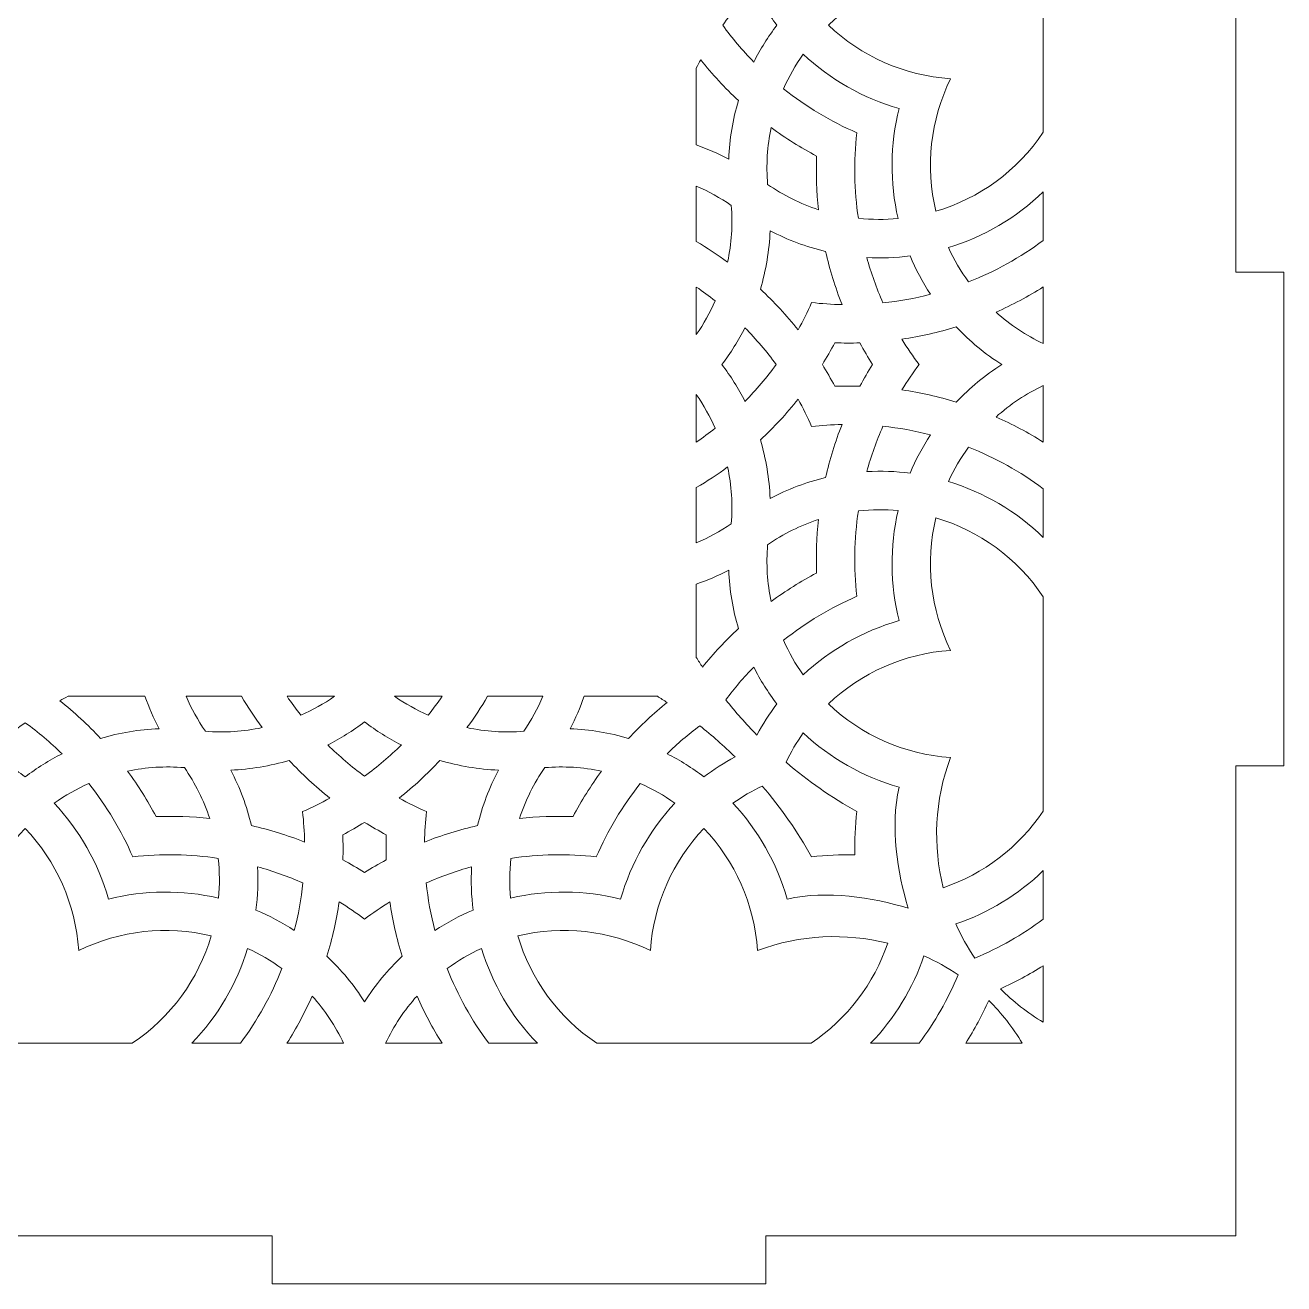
# Model space of a CAD drawing. Header units: millimetres. Extents: x -472 to -162, y -165 to 165.
# Drawn here: x -393.4 to -314.9, y -165 to -86.5 of the extents above; entities that cross this region are included whole.
import ezdxf

# ---------------------------------------------------------------- set-up
doc = ezdxf.new("R2010")
doc.units = ezdxf.units.MM
doc.header["$MEASUREMENT"] = 0
doc.layers.add('Camada 1', color=7, linetype='Continuous')

msp = doc.modelspace()

# ---------------------------------------------------------------- linework, layer by layer
at = {"layer": 'Camada 1', "color": 250, "lineweight": 9}
for points, knots in [([(-468.8542, -11), (-468.8542, -11), (-439.5542, -11), (-439.5542, -11), (-439.5542, -11), (-439.5542, -11), (-439.5542, -8), (-439.5542, -8), (-439.5542, -8), (-439.5542, -8), (-408.7542, -8), (-408.7542, -8), (-408.7542, -8), (-408.7542, -8), (-408.7542, -11), (-408.7542, -11), (-408.7542, -11), (-408.7542, -11), (-377.9542, -11), (-377.9542, -11), (-377.9542, -11), (-377.9542, -11), (-377.9542, -8), (-377.9542, -8), (-377.9542, -8), (-377.9542, -8), (-347.1542, -8), (-347.1542, -8), (-347.1542, -8), (-347.1542, -8), (-347.1542, -11), (-347.1542, -11), (-347.1542, -11), (-347.1542, -11), (-317.8542, -11), (-317.8542, -11), (-317.8542, -11), (-317.8542, -11), (-317.8542, -40.3), (-317.8542, -40.3), (-317.8542, -40.3), (-317.8542, -40.3), (-314.8542, -40.3), (-314.8542, -40.3), (-314.8542, -40.3), (-314.8542, -40.3), (-314.8542, -71.1), (-314.8542, -71.1), (-314.8542, -71.1), (-314.8542, -71.1), (-317.8542, -71.1), (-317.8542, -71.1), (-317.8542, -71.1), (-317.8542, -71.1), (-317.8542, -101.9), (-317.8542, -101.9), (-317.8542, -101.9), (-317.8542, -101.9), (-314.8542, -101.9), (-314.8542, -101.9), (-314.8542, -101.9), (-314.8542, -101.9), (-314.8542, -132.7), (-314.8542, -132.7), (-314.8542, -132.7), (-314.8542, -132.7), (-317.8542, -132.7), (-317.8542, -132.7), (-317.8542, -132.7), (-317.8542, -132.7), (-317.8542, -162), (-317.8542, -162), (-317.8542, -162), (-317.8542, -162), (-347.1542, -162), (-347.1542, -162), (-347.1542, -162), (-347.1542, -162), (-347.1542, -165), (-347.1542, -165), (-347.1542, -165), (-347.1542, -165), (-377.9542, -165), (-377.9542, -165), (-377.9542, -165), (-377.9542, -165), (-377.9542, -162), (-377.9542, -162), (-377.9542, -162), (-377.9542, -162), (-408.7542, -162), (-408.7542, -162), (-408.7542, -162), (-408.7542, -162), (-408.7542, -165), (-408.7542, -165), (-408.7542, -165), (-408.7542, -165), (-439.5542, -165), (-439.5542, -165), (-439.5542, -165), (-439.5542, -165), (-439.5542, -162), (-439.5542, -162), (-439.5542, -162), (-439.5542, -162), (-468.8542, -162), (-468.8542, -162), (-468.8542, -162), (-468.8542, -162), (-468.8542, -132.7), (-468.8542, -132.7), (-468.8542, -132.7), (-468.8542, -132.7), (-471.8542, -132.7), (-471.8542, -132.7), (-471.8542, -132.7), (-471.8542, -132.7), (-471.8542, -101.9), (-471.8542, -101.9), (-471.8542, -101.9), (-471.8542, -101.9), (-468.8542, -101.9), (-468.8542, -101.9), (-468.8542, -101.9), (-468.8542, -101.9), (-468.8542, -71.1), (-468.8542, -71.1), (-468.8542, -71.1), (-468.8542, -71.1), (-471.8542, -71.1), (-471.8542, -71.1), (-471.8542, -71.1), (-471.8542, -71.1), (-471.8542, -40.3), (-471.8542, -40.3), (-471.8542, -40.3), (-471.8542, -40.3), (-468.8542, -40.3), (-468.8542, -40.3), (-468.8542, -40.3), (-468.8542, -40.3), (-468.8542, -11), (-468.8542, -11)], [0, 0, 0, 0, 0.027027, 0.027027, 0.027027, 0.027027, 0.0540541, 0.0540541, 0.0540541, 0.0540541, 0.0810811, 0.0810811, 0.0810811, 0.0810811, 0.1081081, 0.1081081, 0.1081081, 0.1081081, 0.1351351, 0.1351351, 0.1351351, 0.1351351, 0.1621622, 0.1621622, 0.1621622, 0.1621622, 0.1891892, 0.1891892, 0.1891892, 0.1891892, 0.2162162, 0.2162162, 0.2162162, 0.2162162, 0.2432432, 0.2432432, 0.2432432, 0.2432432, 0.2702703, 0.2702703, 0.2702703, 0.2702703, 0.2972973, 0.2972973, 0.2972973, 0.2972973, 0.3243243, 0.3243243, 0.3243243, 0.3243243, 0.3513514, 0.3513514, 0.3513514, 0.3513514, 0.3783784, 0.3783784, 0.3783784, 0.3783784, 0.4054054, 0.4054054, 0.4054054, 0.4054054, 0.4324324, 0.4324324, 0.4324324, 0.4324324, 0.4594595, 0.4594595, 0.4594595, 0.4594595, 0.4864865, 0.4864865, 0.4864865, 0.4864865, 0.5135135, 0.5135135, 0.5135135, 0.5135135, 0.5405405, 0.5405405, 0.5405405, 0.5405405, 0.5675676, 0.5675676, 0.5675676, 0.5675676, 0.5945946, 0.5945946, 0.5945946, 0.5945946, 0.6216216, 0.6216216, 0.6216216, 0.6216216, 0.6486486, 0.6486486, 0.6486486, 0.6486486, 0.6756757, 0.6756757, 0.6756757, 0.6756757, 0.7027027, 0.7027027, 0.7027027, 0.7027027, 0.7297297, 0.7297297, 0.7297297, 0.7297297, 0.7567568, 0.7567568, 0.7567568, 0.7567568, 0.7837838, 0.7837838, 0.7837838, 0.7837838, 0.8108108, 0.8108108, 0.8108108, 0.8108108, 0.8378378, 0.8378378, 0.8378378, 0.8378378, 0.8648649, 0.8648649, 0.8648649, 0.8648649, 0.8918919, 0.8918919, 0.8918919, 0.8918919, 0.9189189, 0.9189189, 0.9189189, 0.9189189, 0.9459459, 0.9459459, 0.9459459, 0.9459459, 1, 1, 1, 1]), ([(-329.8542, -93.182), (-331.4762, -95.5952), (-333.864, -97.31), (-336.5559, -98.1069), (-336.5559, -98.1069), (-337.2204, -95.3276), (-336.8967, -92.4077), (-335.6407, -89.8424), (-335.6407, -89.8424), (-338.5411, -89.6453), (-341.2191, -88.4344), (-343.2577, -86.5), (-343.2577, -86.5), (-341.2191, -84.5656), (-338.5411, -83.3547), (-335.6407, -83.1576), (-335.6407, -83.1576), (-336.8967, -80.5924), (-337.2204, -77.6724), (-336.5559, -74.8931), (-336.5559, -74.8931), (-333.864, -75.69), (-331.4762, -77.4048), (-329.8542, -79.818), (-329.8542, -79.818), (-329.8542, -79.818), (-329.8542, -93.182), (-329.8542, -93.182)], [0, 0, 0, 0, 0.125, 0.125, 0.125, 0.125, 0.25, 0.25, 0.25, 0.25, 0.375, 0.375, 0.375, 0.375, 0.5, 0.5, 0.5, 0.5, 0.625, 0.625, 0.625, 0.625, 0.75, 0.75, 0.75, 0.75, 1, 1, 1, 1]), ([(-349.8523, -86.5), (-349.2667, -85.689), (-348.6162, -84.9204), (-347.9094, -84.2022), (-347.9094, -84.2022), (-347.5038, -85.0075), (-347.0225, -85.7764), (-346.4676, -86.5), (-346.4676, -86.5), (-347.0225, -87.2236), (-347.5038, -87.9925), (-347.9094, -88.7978), (-347.9094, -88.7978), (-348.6162, -88.0796), (-349.2667, -87.311), (-349.8523, -86.5)], [0, 0, 0, 0, 0.2, 0.2, 0.2, 0.2, 0.4, 0.4, 0.4, 0.4, 0.6, 0.6, 0.6, 0.6, 1, 1, 1, 1]), ([(-351.4956, -89.173), (-351.4956, -89.173), (-351.4956, -93.9721), (-351.4956, -93.9721), (-351.4956, -93.9721), (-350.8008, -94.2135), (-350.1259, -94.5067), (-349.475, -94.8489), (-349.475, -94.8489), (-349.4299, -93.6073), (-349.2216, -92.3851), (-348.8697, -91.2052), (-348.8697, -91.2052), (-349.7172, -90.414), (-350.5056, -89.5636), (-351.2209, -88.657), (-351.2209, -88.657), (-351.3149, -88.8277), (-351.4065, -88.9997), (-351.4956, -89.173)], [0, 0, 0, 0, 0.1666667, 0.1666667, 0.1666667, 0.1666667, 0.3333333, 0.3333333, 0.3333333, 0.3333333, 0.5, 0.5, 0.5, 0.5, 0.6666667, 0.6666667, 0.6666667, 0.6666667, 1, 1, 1, 1]), ([(-341.3879, -98.5433), (-341.6526, -96.7863), (-341.6864, -94.9954), (-341.4808, -93.2129), (-341.4808, -93.2129), (-343.1168, -92.5034), (-344.6543, -91.5826), (-346.051, -90.4703), (-346.051, -90.4703), (-345.7215, -89.7157), (-345.3132, -88.992), (-344.8288, -88.3106), (-344.8288, -88.3106), (-343.1507, -89.879), (-341.1092, -91.0476), (-338.8509, -91.6952), (-338.8509, -91.6952), (-339.4139, -93.9478), (-339.4337, -96.3019), (-338.91, -98.5631), (-338.91, -98.5631), (-339.7266, -98.6391), (-340.5544, -98.6335), (-341.3879, -98.5433)], [0, 0, 0, 0, 0.1428571, 0.1428571, 0.1428571, 0.1428571, 0.2857143, 0.2857143, 0.2857143, 0.2857143, 0.4285714, 0.4285714, 0.4285714, 0.4285714, 0.5714286, 0.5714286, 0.5714286, 0.5714286, 0.7142857, 0.7142857, 0.7142857, 0.7142857, 1, 1, 1, 1]), ([(-347.0505, -96.4287), (-347.149, -95.2347), (-347.0704, -94.0436), (-346.8281, -92.8891), (-346.8281, -92.8891), (-345.9271, -93.5509), (-344.9808, -94.1422), (-343.9927, -94.6631), (-343.9927, -94.6631), (-344.0349, -95.781), (-343.9953, -96.9017), (-343.8743, -98.0084), (-343.8743, -98.0084), (-345.0062, -97.6367), (-346.0734, -97.1044), (-347.0505, -96.4287)], [0, 0, 0, 0, 0.2, 0.2, 0.2, 0.2, 0.4, 0.4, 0.4, 0.4, 0.6, 0.6, 0.6, 0.6, 1, 1, 1, 1]), ([(-351.4956, -96.5392), (-351.4956, -96.5392), (-351.4956, -99.9964), (-351.4956, -99.9964), (-351.4956, -99.9964), (-350.8224, -100.3898), (-350.1701, -100.8172), (-349.5426, -101.2776), (-349.5426, -101.2776), (-349.2975, -100.1259), (-349.2216, -98.9347), (-349.3202, -97.7408), (-349.3202, -97.7408), (-350.0037, -97.268), (-350.7327, -96.8656), (-351.4956, -96.5392)], [0, 0, 0, 0, 0.2, 0.2, 0.2, 0.2, 0.4, 0.4, 0.4, 0.4, 0.6, 0.6, 0.6, 0.6, 1, 1, 1, 1]), ([(-329.8542, -99.9259), (-331.2874, -100.9903), (-332.853, -101.8603), (-334.5117, -102.5109), (-334.5117, -102.5109), (-335.0045, -101.8463), (-335.4268, -101.1311), (-335.7731, -100.3736), (-335.7731, -100.3736), (-333.5768, -99.7035), (-331.5408, -98.518), (-329.8542, -96.8904), (-329.8542, -96.8904), (-329.8542, -96.8904), (-329.8542, -99.9259), (-329.8542, -99.9259)], [0, 0, 0, 0, 0.2, 0.2, 0.2, 0.2, 0.4, 0.4, 0.4, 0.4, 0.6, 0.6, 0.6, 0.6, 1, 1, 1, 1]), ([(-347.5025, -102.9642), (-347.149, -101.7872), (-346.9407, -100.5595), (-346.8957, -99.3177), (-346.8957, -99.3177), (-345.8031, -99.8922), (-344.6402, -100.3286), (-343.435, -100.6157), (-343.435, -100.6157), (-343.1789, -101.742), (-342.8353, -102.8488), (-342.4073, -103.9273), (-342.4073, -103.9273), (-343.0408, -103.9159), (-343.6745, -103.871), (-344.3079, -103.8006), (-344.3079, -103.8006), (-344.5613, -104.3833), (-344.8401, -104.955), (-345.1485, -105.5112), (-345.1485, -105.5112), (-345.8651, -104.6059), (-346.6535, -103.7526), (-347.5025, -102.9642)], [0, 0, 0, 0, 0.1428571, 0.1428571, 0.1428571, 0.1428571, 0.2857143, 0.2857143, 0.2857143, 0.2857143, 0.4285714, 0.4285714, 0.4285714, 0.4285714, 0.5714286, 0.5714286, 0.5714286, 0.5714286, 0.7142857, 0.7142857, 0.7142857, 0.7142857, 1, 1, 1, 1]), ([(-339.8532, -103.8202), (-340.2615, -102.8994), (-340.6023, -101.9562), (-340.8669, -100.9903), (-340.8669, -100.9903), (-339.9574, -101.0411), (-339.0507, -101.0072), (-338.1609, -100.889), (-338.1609, -100.889), (-337.8119, -101.7309), (-337.3865, -102.5306), (-336.891, -103.2852), (-336.891, -103.2852), (-337.8653, -103.5358), (-338.8565, -103.7159), (-339.8532, -103.8202)], [0, 0, 0, 0, 0.2, 0.2, 0.2, 0.2, 0.4, 0.4, 0.4, 0.4, 0.6, 0.6, 0.6, 0.6, 1, 1, 1, 1]), ([(-351.4956, -102.83), (-351.4956, -102.83), (-351.4956, -105.7898), (-351.4956, -105.7898), (-351.4956, -105.7898), (-351.0333, -105.1268), (-350.6384, -104.426), (-350.3197, -103.6963), (-350.3197, -103.6963), (-350.7019, -103.3933), (-351.0942, -103.1044), (-351.4956, -102.83)], [0, 0, 0, 0, 0.25, 0.25, 0.25, 0.25, 0.5, 0.5, 0.5, 0.5, 1, 1, 1, 1]), ([(-329.8542, -106.3574), (-330.9354, -105.8476), (-331.9295, -105.1859), (-332.8052, -104.3947), (-332.8052, -104.3947), (-331.7832, -103.9469), (-330.8004, -103.4204), (-329.8542, -102.8263), (-329.8542, -102.8263), (-329.8542, -102.8263), (-329.8542, -106.3574), (-329.8542, -106.3574)], [0, 0, 0, 0, 0.25, 0.25, 0.25, 0.25, 0.5, 0.5, 0.5, 0.5, 1, 1, 1, 1]), ([(-349.903, -107.6667), (-349.3483, -106.9431), (-348.8668, -106.1743), (-348.4612, -105.3689), (-348.4612, -105.3689), (-347.7574, -106.0871), (-347.1068, -106.8556), (-346.5156, -107.6667), (-346.5156, -107.6667), (-347.1068, -108.4776), (-347.7574, -109.2463), (-348.4612, -109.9643), (-348.4612, -109.9643), (-348.8668, -109.1591), (-349.3483, -108.3903), (-349.903, -107.6667)], [0, 0, 0, 0, 0.2, 0.2, 0.2, 0.2, 0.4, 0.4, 0.4, 0.4, 0.6, 0.6, 0.6, 0.6, 1, 1, 1, 1]), ([(-338.6706, -109.2492), (-338.3412, -108.7057), (-337.9864, -108.1763), (-337.6062, -107.6667), (-337.6062, -107.6667), (-337.9864, -107.1571), (-338.3412, -106.6277), (-338.6706, -106.0842), (-338.6706, -106.0842), (-337.5275, -105.9181), (-336.3954, -105.6617), (-335.2831, -105.3183), (-335.2831, -105.3183), (-334.444, -106.2138), (-333.4867, -107.005), (-332.4335, -107.6667), (-332.4335, -107.6667), (-333.4867, -108.3283), (-334.444, -109.1196), (-335.2859, -110.0137), (-335.2859, -110.0137), (-336.3954, -109.6715), (-337.5275, -109.4153), (-338.6706, -109.2492)], [0, 0, 0, 0, 0.1428571, 0.1428571, 0.1428571, 0.1428571, 0.2857143, 0.2857143, 0.2857143, 0.2857143, 0.4285714, 0.4285714, 0.4285714, 0.4285714, 0.5714286, 0.5714286, 0.5714286, 0.5714286, 0.7142857, 0.7142857, 0.7142857, 0.7142857, 1, 1, 1, 1]), ([(-343.6349, -107.6667), (-343.3618, -107.2247), (-343.1029, -106.7714), (-342.8578, -106.3094), (-342.8578, -106.3094), (-342.3369, -106.3291), (-341.8159, -106.3319), (-341.295, -106.3164), (-341.295, -106.3164), (-341.0471, -106.7769), (-340.7853, -107.2274), (-340.5066, -107.6667), (-340.5066, -107.6667), (-340.7853, -108.1059), (-341.0471, -108.5565), (-341.295, -109.0169), (-341.295, -109.0169), (-341.8159, -109.0013), (-342.3369, -109.0042), (-342.8578, -109.0239), (-342.8578, -109.0239), (-343.1029, -108.5622), (-343.3618, -108.1087), (-343.6349, -107.6667)], [0, 0, 0, 0, 0.1428571, 0.1428571, 0.1428571, 0.1428571, 0.2857143, 0.2857143, 0.2857143, 0.2857143, 0.4285714, 0.4285714, 0.4285714, 0.4285714, 0.5714286, 0.5714286, 0.5714286, 0.5714286, 0.7142857, 0.7142857, 0.7142857, 0.7142857, 1, 1, 1, 1]), ([(-329.8542, -112.507), (-330.8004, -111.9129), (-331.7832, -111.3864), (-332.8052, -110.9386), (-332.8052, -110.9386), (-331.9295, -110.1474), (-330.9354, -109.4857), (-329.8542, -108.976), (-329.8542, -108.976), (-329.8542, -108.976), (-329.8542, -112.507), (-329.8542, -112.507)], [0, 0, 0, 0, 0.25, 0.25, 0.25, 0.25, 0.5, 0.5, 0.5, 0.5, 1, 1, 1, 1]), ([(-351.4956, -109.5435), (-351.4956, -109.5435), (-351.4956, -112.5033), (-351.4956, -112.5033), (-351.4956, -112.5033), (-351.0942, -112.2289), (-350.7019, -111.94), (-350.3197, -111.637), (-350.3197, -111.637), (-350.6384, -110.9072), (-351.0333, -110.2064), (-351.4956, -109.5435)], [0, 0, 0, 0, 0.25, 0.25, 0.25, 0.25, 0.5, 0.5, 0.5, 0.5, 1, 1, 1, 1]), ([(-344.3079, -111.5329), (-343.6745, -111.4625), (-343.0408, -111.4173), (-342.4073, -111.4061), (-342.4073, -111.4061), (-342.8353, -112.4846), (-343.1789, -113.5911), (-343.435, -114.7176), (-343.435, -114.7176), (-344.6402, -115.0046), (-345.8031, -115.4413), (-346.8957, -116.0155), (-346.8957, -116.0155), (-346.9407, -114.7739), (-347.149, -113.5462), (-347.5025, -112.3692), (-347.5025, -112.3692), (-346.6535, -111.5808), (-345.8651, -110.7275), (-345.1485, -109.8222), (-345.1485, -109.8222), (-344.8401, -110.3783), (-344.5613, -110.95), (-344.3079, -111.5329)], [0, 0, 0, 0, 0.1428571, 0.1428571, 0.1428571, 0.1428571, 0.2857143, 0.2857143, 0.2857143, 0.2857143, 0.4285714, 0.4285714, 0.4285714, 0.4285714, 0.5714286, 0.5714286, 0.5714286, 0.5714286, 0.7142857, 0.7142857, 0.7142857, 0.7142857, 1, 1, 1, 1]), ([(-339.8532, -111.5132), (-338.8565, -111.6172), (-337.8653, -111.7975), (-336.891, -112.048), (-336.891, -112.048), (-337.3865, -112.8027), (-337.8119, -113.6024), (-338.1609, -114.4444), (-338.1609, -114.4444), (-339.0507, -114.3261), (-339.9574, -114.2923), (-340.8669, -114.343), (-340.8669, -114.343), (-340.6023, -113.3772), (-340.2615, -112.4338), (-339.8532, -111.5132)], [0, 0, 0, 0, 0.2, 0.2, 0.2, 0.2, 0.4, 0.4, 0.4, 0.4, 0.6, 0.6, 0.6, 0.6, 1, 1, 1, 1]), ([(-329.8542, -118.4429), (-331.5408, -116.8153), (-333.5768, -115.6299), (-335.7731, -114.9598), (-335.7731, -114.9598), (-335.4268, -114.2023), (-335.0045, -113.487), (-334.5117, -112.8225), (-334.5117, -112.8225), (-332.853, -113.473), (-331.2874, -114.343), (-329.8542, -115.4074), (-329.8542, -115.4074), (-329.8542, -115.4074), (-329.8542, -118.4429), (-329.8542, -118.4429)], [0, 0, 0, 0, 0.2, 0.2, 0.2, 0.2, 0.4, 0.4, 0.4, 0.4, 0.6, 0.6, 0.6, 0.6, 1, 1, 1, 1]), ([(-351.4956, -115.3369), (-351.4956, -115.3369), (-351.4956, -118.7941), (-351.4956, -118.7941), (-351.4956, -118.7941), (-350.7327, -118.4677), (-350.0037, -118.0653), (-349.3202, -117.5925), (-349.3202, -117.5925), (-349.2216, -116.3986), (-349.2975, -115.2074), (-349.5426, -114.0558), (-349.5426, -114.0558), (-350.1701, -114.5161), (-350.8224, -114.9435), (-351.4956, -115.3369)], [0, 0, 0, 0, 0.2, 0.2, 0.2, 0.2, 0.4, 0.4, 0.4, 0.4, 0.6, 0.6, 0.6, 0.6, 1, 1, 1, 1]), ([(-341.3879, -116.7901), (-340.5544, -116.6999), (-339.7266, -116.6943), (-338.91, -116.7702), (-338.91, -116.7702), (-339.4337, -119.0315), (-339.4139, -121.3854), (-338.8509, -123.6382), (-338.8509, -123.6382), (-341.1092, -124.2858), (-343.1507, -125.4543), (-344.8288, -127.0228), (-344.8288, -127.0228), (-345.3132, -126.3413), (-345.7215, -125.6177), (-346.051, -124.863), (-346.051, -124.863), (-344.6543, -123.7508), (-343.1168, -122.83), (-341.4808, -122.1204), (-341.4808, -122.1204), (-341.6864, -120.3379), (-341.6526, -118.5471), (-341.3879, -116.7901)], [0, 0, 0, 0, 0.1428571, 0.1428571, 0.1428571, 0.1428571, 0.2857143, 0.2857143, 0.2857143, 0.2857143, 0.4285714, 0.4285714, 0.4285714, 0.4285714, 0.5714286, 0.5714286, 0.5714286, 0.5714286, 0.7142857, 0.7142857, 0.7142857, 0.7142857, 1, 1, 1, 1]), ([(-347.0505, -118.9048), (-346.0734, -118.2288), (-345.0062, -117.6967), (-343.8743, -117.3249), (-343.8743, -117.3249), (-343.9953, -118.4317), (-344.0349, -119.5523), (-343.9927, -120.6703), (-343.9927, -120.6703), (-344.9808, -121.1912), (-345.9271, -121.7824), (-346.8281, -122.4442), (-346.8281, -122.4442), (-347.0704, -121.2897), (-347.149, -120.0987), (-347.0505, -118.9048)], [0, 0, 0, 0, 0.2, 0.2, 0.2, 0.2, 0.4, 0.4, 0.4, 0.4, 0.6, 0.6, 0.6, 0.6, 1, 1, 1, 1]), ([(-329.8542, -135.5153), (-331.3832, -137.7902), (-333.5927, -139.4446), (-336.096, -140.2942), (-336.096, -140.2942), (-336.7542, -137.6787), (-336.6438, -134.8548), (-335.6407, -132.1757), (-335.6407, -132.1757), (-338.5411, -131.9787), (-341.2191, -130.7677), (-343.2577, -128.8333), (-343.2577, -128.8333), (-341.2191, -126.8988), (-338.5411, -125.688), (-335.6407, -125.4909), (-335.6407, -125.4909), (-336.8967, -122.9258), (-337.2204, -120.0057), (-336.5559, -117.2264), (-336.5559, -117.2264), (-333.864, -118.0233), (-331.4762, -119.7382), (-329.8542, -122.1515), (-329.8542, -122.1515), (-329.8542, -122.1515), (-329.8542, -135.5153), (-329.8542, -135.5153)], [0, 0, 0, 0, 0.125, 0.125, 0.125, 0.125, 0.25, 0.25, 0.25, 0.25, 0.375, 0.375, 0.375, 0.375, 0.5, 0.5, 0.5, 0.5, 0.625, 0.625, 0.625, 0.625, 0.75, 0.75, 0.75, 0.75, 1, 1, 1, 1]), ([(-351.4956, -121.3613), (-351.4956, -121.3613), (-351.4956, -125.9333), (-351.4956, -125.9333), (-351.4956, -125.9333), (-351.3707, -126.1371), (-351.2432, -126.3391), (-351.1131, -126.5392), (-351.1131, -126.5392), (-350.4257, -125.6838), (-349.6744, -124.8793), (-348.8697, -124.1281), (-348.8697, -124.1281), (-349.2216, -122.9482), (-349.4299, -121.7261), (-349.475, -120.4845), (-349.475, -120.4845), (-350.1259, -120.8266), (-350.8008, -121.12), (-351.4956, -121.3613)], [0, 0, 0, 0, 0.1666667, 0.1666667, 0.1666667, 0.1666667, 0.3333333, 0.3333333, 0.3333333, 0.3333333, 0.5, 0.5, 0.5, 0.5, 0.6666667, 0.6666667, 0.6666667, 0.6666667, 1, 1, 1, 1]), ([(-349.6583, -128.5694), (-349.124, -127.8554), (-348.5391, -127.1752), (-347.9094, -126.5356), (-347.9094, -126.5356), (-347.5038, -127.3409), (-347.0225, -128.1096), (-346.4676, -128.8333), (-346.4676, -128.8333), (-346.9396, -129.4489), (-347.3585, -130.0973), (-347.7227, -130.7728), (-347.7227, -130.7728), (-348.4061, -130.074), (-349.0524, -129.3384), (-349.6583, -128.5694)], [0, 0, 0, 0, 0.2, 0.2, 0.2, 0.2, 0.4, 0.4, 0.4, 0.4, 0.6, 0.6, 0.6, 0.6, 1, 1, 1, 1]), ([(-385.8821, -128.3586), (-385.8821, -128.3586), (-390.6812, -128.3586), (-390.6812, -128.3586), (-390.6812, -128.3586), (-390.8545, -128.4477), (-391.0265, -128.5393), (-391.1972, -128.6333), (-391.1972, -128.6333), (-390.2906, -129.3486), (-389.4402, -130.137), (-388.649, -130.9845), (-388.649, -130.9845), (-387.4691, -130.6326), (-386.2469, -130.4243), (-385.0053, -130.3792), (-385.0053, -130.3792), (-385.3475, -129.7283), (-385.6408, -129.0534), (-385.8821, -128.3586)], [0, 0, 0, 0, 0.1666667, 0.1666667, 0.1666667, 0.1666667, 0.3333333, 0.3333333, 0.3333333, 0.3333333, 0.5, 0.5, 0.5, 0.5, 0.6666667, 0.6666667, 0.6666667, 0.6666667, 1, 1, 1, 1]), ([(-379.8578, -128.3586), (-379.8578, -128.3586), (-383.315, -128.3586), (-383.315, -128.3586), (-383.315, -128.3586), (-382.9886, -129.1215), (-382.5862, -129.8505), (-382.1134, -130.534), (-382.1134, -130.534), (-380.9195, -130.6326), (-379.7283, -130.5567), (-378.5766, -130.3116), (-378.5766, -130.3116), (-379.037, -129.6841), (-379.4644, -129.0318), (-379.8578, -128.3586)], [0, 0, 0, 0, 0.2, 0.2, 0.2, 0.2, 0.4, 0.4, 0.4, 0.4, 0.6, 0.6, 0.6, 0.6, 1, 1, 1, 1]), ([(-374.0644, -128.3586), (-374.0644, -128.3586), (-377.0242, -128.3586), (-377.0242, -128.3586), (-377.0242, -128.3586), (-376.7498, -128.76), (-376.4609, -129.1523), (-376.1579, -129.5345), (-376.1579, -129.5345), (-375.4282, -129.2158), (-374.7274, -128.8209), (-374.0644, -128.3586)], [0, 0, 0, 0, 0.25, 0.25, 0.25, 0.25, 0.5, 0.5, 0.5, 0.5, 1, 1, 1, 1]), ([(-367.3509, -128.3586), (-367.3509, -128.3586), (-370.3107, -128.3586), (-370.3107, -128.3586), (-370.3107, -128.3586), (-369.6478, -128.8209), (-368.947, -129.2158), (-368.2172, -129.5345), (-368.2172, -129.5345), (-367.9142, -129.1523), (-367.6253, -128.76), (-367.3509, -128.3586)], [0, 0, 0, 0, 0.25, 0.25, 0.25, 0.25, 0.5, 0.5, 0.5, 0.5, 1, 1, 1, 1]), ([(-361.0601, -128.3586), (-361.0601, -128.3586), (-364.5173, -128.3586), (-364.5173, -128.3586), (-364.5173, -128.3586), (-364.9107, -129.0318), (-365.3381, -129.6841), (-365.7984, -130.3116), (-365.7984, -130.3116), (-364.6468, -130.5567), (-363.4556, -130.6326), (-362.2617, -130.534), (-362.2617, -130.534), (-361.7889, -129.8505), (-361.3865, -129.1215), (-361.0601, -128.3586)], [0, 0, 0, 0, 0.2, 0.2, 0.2, 0.2, 0.4, 0.4, 0.4, 0.4, 0.6, 0.6, 0.6, 0.6, 1, 1, 1, 1]), ([(-353.9209, -128.3586), (-353.9209, -128.3586), (-358.4929, -128.3586), (-358.4929, -128.3586), (-358.4929, -128.3586), (-358.7342, -129.0534), (-359.0276, -129.7283), (-359.3697, -130.3792), (-359.3697, -130.3792), (-358.1281, -130.4243), (-356.906, -130.6326), (-355.7262, -130.9845), (-355.7262, -130.9845), (-354.9749, -130.1798), (-354.1704, -129.4285), (-353.315, -128.7411), (-353.315, -128.7411), (-353.5151, -128.611), (-353.7171, -128.4835), (-353.9209, -128.3586)], [0, 0, 0, 0, 0.1666667, 0.1666667, 0.1666667, 0.1666667, 0.3333333, 0.3333333, 0.3333333, 0.3333333, 0.5, 0.5, 0.5, 0.5, 0.6666667, 0.6666667, 0.6666667, 0.6666667, 1, 1, 1, 1]), ([(-393.3542, -130.0019), (-392.5432, -130.5875), (-391.7746, -131.238), (-391.0564, -131.9448), (-391.0564, -131.9448), (-391.8617, -132.3504), (-392.6306, -132.8318), (-393.3542, -133.3866), (-393.3542, -133.3866), (-394.0778, -132.8318), (-394.8467, -132.3504), (-395.652, -131.9448), (-395.652, -131.9448), (-394.9338, -131.238), (-394.1652, -130.5875), (-393.3542, -130.0019)], [0, 0, 0, 0, 0.2, 0.2, 0.2, 0.2, 0.4, 0.4, 0.4, 0.4, 0.6, 0.6, 0.6, 0.6, 1, 1, 1, 1]), ([(-374.4853, -131.393), (-373.6799, -130.9874), (-372.9111, -130.5059), (-372.1875, -129.9512), (-372.1875, -129.9512), (-371.4639, -130.5059), (-370.6951, -130.9874), (-369.8899, -131.393), (-369.8899, -131.393), (-370.6079, -132.0968), (-371.3766, -132.7474), (-372.1875, -133.3386), (-372.1875, -133.3386), (-372.9986, -132.7474), (-373.7671, -132.0968), (-374.4853, -131.393)], [0, 0, 0, 0, 0.2, 0.2, 0.2, 0.2, 0.4, 0.4, 0.4, 0.4, 0.6, 0.6, 0.6, 0.6, 1, 1, 1, 1]), ([(-351.2848, -130.1959), (-350.5158, -130.8018), (-349.7802, -131.4481), (-349.0814, -132.1315), (-349.0814, -132.1315), (-349.7569, -132.4957), (-350.4053, -132.9146), (-351.0209, -133.3866), (-351.0209, -133.3866), (-351.7446, -132.8318), (-352.5133, -132.3504), (-353.3186, -131.9448), (-353.3186, -131.9448), (-352.679, -131.3151), (-351.9988, -130.7302), (-351.2848, -130.1959)], [0, 0, 0, 0, 0.2, 0.2, 0.2, 0.2, 0.4, 0.4, 0.4, 0.4, 0.6, 0.6, 0.6, 0.6, 1, 1, 1, 1]), ([(-344.3079, -138.3734), (-343.409, -138.2696), (-342.5081, -138.2269), (-341.6103, -138.2439), (-341.6103, -138.2439), (-341.6273, -137.3461), (-341.5846, -136.4452), (-341.4808, -135.5463), (-341.4808, -135.5463), (-343.0583, -134.6657), (-344.5379, -133.6352), (-345.901, -132.4739), (-345.901, -132.4739), (-345.6002, -131.8379), (-345.2422, -131.2255), (-344.8288, -130.644), (-344.8288, -130.644), (-343.1507, -132.2124), (-341.1092, -133.3809), (-338.8509, -134.0286), (-338.8509, -134.0286), (-339.4139, -136.5024), (-338.9509, -139.3374), (-338.2797, -141.5741), (-338.2797, -141.5741), (-340.5164, -140.9029), (-343.3518, -140.4403), (-345.8256, -141.0033), (-345.8256, -141.0033), (-346.4733, -138.745), (-347.6418, -136.7035), (-349.2102, -135.0254), (-349.2102, -135.0254), (-348.6287, -134.612), (-348.0163, -134.254), (-347.3803, -133.9532), (-347.3803, -133.9532), (-346.219, -135.3163), (-345.1885, -136.7959), (-344.3079, -138.3734)], [0, 0, 0, 0, 0.0909091, 0.0909091, 0.0909091, 0.0909091, 0.1818182, 0.1818182, 0.1818182, 0.1818182, 0.2727273, 0.2727273, 0.2727273, 0.2727273, 0.3636364, 0.3636364, 0.3636364, 0.3636364, 0.4545455, 0.4545455, 0.4545455, 0.4545455, 0.5454545, 0.5454545, 0.5454545, 0.5454545, 0.6363636, 0.6363636, 0.6363636, 0.6363636, 0.7272727, 0.7272727, 0.7272727, 0.7272727, 0.8181818, 0.8181818, 0.8181818, 0.8181818, 1, 1, 1, 1]), ([(-380.5365, -132.9585), (-379.2947, -132.9135), (-378.067, -132.7052), (-376.89, -132.3517), (-376.89, -132.3517), (-376.1016, -133.2007), (-375.2483, -133.9891), (-374.343, -134.7057), (-374.343, -134.7057), (-374.8992, -135.0141), (-375.4709, -135.2929), (-376.0536, -135.5463), (-376.0536, -135.5463), (-375.9832, -136.1797), (-375.9383, -136.8134), (-375.9269, -137.4469), (-375.9269, -137.4469), (-377.0054, -137.0189), (-378.1122, -136.6753), (-379.2385, -136.4192), (-379.2385, -136.4192), (-379.5256, -135.214), (-379.9621, -134.0511), (-380.5365, -132.9585)], [0, 0, 0, 0, 0.1428571, 0.1428571, 0.1428571, 0.1428571, 0.2857143, 0.2857143, 0.2857143, 0.2857143, 0.4285714, 0.4285714, 0.4285714, 0.4285714, 0.5714286, 0.5714286, 0.5714286, 0.5714286, 0.7142857, 0.7142857, 0.7142857, 0.7142857, 1, 1, 1, 1]), ([(-370.032, -134.7057), (-369.1267, -133.9891), (-368.2734, -133.2007), (-367.485, -132.3517), (-367.485, -132.3517), (-366.308, -132.7052), (-365.0803, -132.9135), (-363.8387, -132.9585), (-363.8387, -132.9585), (-364.413, -134.0511), (-364.8496, -135.214), (-365.1366, -136.4192), (-365.1366, -136.4192), (-366.2631, -136.6753), (-367.3696, -137.0189), (-368.4481, -137.4469), (-368.4481, -137.4469), (-368.4369, -136.8134), (-368.3917, -136.1797), (-368.3213, -135.5463), (-368.3213, -135.5463), (-368.9042, -135.2929), (-369.4759, -135.0141), (-370.032, -134.7057)], [0, 0, 0, 0, 0.1428571, 0.1428571, 0.1428571, 0.1428571, 0.2857143, 0.2857143, 0.2857143, 0.2857143, 0.4285714, 0.4285714, 0.4285714, 0.4285714, 0.5714286, 0.5714286, 0.5714286, 0.5714286, 0.7142857, 0.7142857, 0.7142857, 0.7142857, 1, 1, 1, 1]), ([(-386.9651, -133.0261), (-385.8106, -132.7838), (-384.6195, -132.7052), (-383.4255, -132.8037), (-383.4255, -132.8037), (-382.7498, -133.7808), (-382.2175, -134.848), (-381.8459, -135.9799), (-381.8459, -135.9799), (-382.9525, -135.8589), (-384.0732, -135.8193), (-385.1911, -135.8615), (-385.1911, -135.8615), (-385.712, -134.8734), (-386.3033, -133.9271), (-386.9651, -133.0261)], [0, 0, 0, 0, 0.2, 0.2, 0.2, 0.2, 0.4, 0.4, 0.4, 0.4, 0.6, 0.6, 0.6, 0.6, 1, 1, 1, 1]), ([(-362.5293, -135.9799), (-362.1575, -134.848), (-361.6254, -133.7808), (-360.9494, -132.8037), (-360.9494, -132.8037), (-359.7555, -132.7052), (-358.5645, -132.7838), (-357.41, -133.0261), (-357.41, -133.0261), (-358.0718, -133.9271), (-358.663, -134.8734), (-359.1839, -135.8615), (-359.1839, -135.8615), (-360.3019, -135.8193), (-361.4225, -135.8589), (-362.5293, -135.9799)], [0, 0, 0, 0, 0.2, 0.2, 0.2, 0.2, 0.4, 0.4, 0.4, 0.4, 0.6, 0.6, 0.6, 0.6, 1, 1, 1, 1]), ([(-386.6413, -138.3734), (-384.8588, -138.1678), (-383.0679, -138.2016), (-381.3109, -138.4664), (-381.3109, -138.4664), (-381.2207, -139.2998), (-381.2152, -140.1276), (-381.2911, -140.9442), (-381.2911, -140.9442), (-383.5523, -140.4205), (-385.9064, -140.4403), (-388.159, -141.0033), (-388.159, -141.0033), (-388.8066, -138.745), (-389.9752, -136.7035), (-391.5436, -135.0254), (-391.5436, -135.0254), (-390.8622, -134.541), (-390.1385, -134.1327), (-389.3839, -133.8032), (-389.3839, -133.8032), (-388.2716, -135.1999), (-387.3508, -136.7374), (-386.6413, -138.3734)], [0, 0, 0, 0, 0.1428571, 0.1428571, 0.1428571, 0.1428571, 0.2857143, 0.2857143, 0.2857143, 0.2857143, 0.4285714, 0.4285714, 0.4285714, 0.4285714, 0.5714286, 0.5714286, 0.5714286, 0.5714286, 0.7142857, 0.7142857, 0.7142857, 0.7142857, 1, 1, 1, 1]), ([(-363.084, -140.9442), (-363.16, -140.1276), (-363.1543, -139.2998), (-363.0641, -138.4664), (-363.0641, -138.4664), (-361.3071, -138.2016), (-359.5163, -138.1678), (-357.7338, -138.3734), (-357.7338, -138.3734), (-357.0242, -136.7374), (-356.1034, -135.1999), (-354.9912, -133.8032), (-354.9912, -133.8032), (-354.2365, -134.1327), (-353.5129, -134.541), (-352.8314, -135.0254), (-352.8314, -135.0254), (-354.3999, -136.7035), (-355.5684, -138.745), (-356.216, -141.0033), (-356.216, -141.0033), (-358.4688, -140.4403), (-360.8227, -140.4205), (-363.084, -140.9442)], [0, 0, 0, 0, 0.1428571, 0.1428571, 0.1428571, 0.1428571, 0.2857143, 0.2857143, 0.2857143, 0.2857143, 0.4285714, 0.4285714, 0.4285714, 0.4285714, 0.5714286, 0.5714286, 0.5714286, 0.5714286, 0.7142857, 0.7142857, 0.7142857, 0.7142857, 1, 1, 1, 1]), ([(-373.5448, -136.9964), (-373.0829, -136.7513), (-372.6295, -136.4924), (-372.1875, -136.2193), (-372.1875, -136.2193), (-371.7455, -136.4924), (-371.292, -136.7513), (-370.8303, -136.9964), (-370.8303, -136.9964), (-370.85, -137.5173), (-370.8529, -138.0383), (-370.8373, -138.5592), (-370.8373, -138.5592), (-371.2977, -138.8071), (-371.7483, -139.0689), (-372.1875, -139.3476), (-372.1875, -139.3476), (-372.6268, -139.0689), (-373.0773, -138.8071), (-373.5378, -138.5592), (-373.5378, -138.5592), (-373.5223, -138.0383), (-373.5251, -137.5173), (-373.5448, -136.9964)], [0, 0, 0, 0, 0.1428571, 0.1428571, 0.1428571, 0.1428571, 0.2857143, 0.2857143, 0.2857143, 0.2857143, 0.4285714, 0.4285714, 0.4285714, 0.4285714, 0.5714286, 0.5714286, 0.5714286, 0.5714286, 0.7142857, 0.7142857, 0.7142857, 0.7142857, 1, 1, 1, 1]), ([(-393.3542, -136.5965), (-391.4198, -138.6351), (-390.2089, -141.3131), (-390.0118, -144.2135), (-390.0118, -144.2135), (-387.4466, -142.9575), (-384.5266, -142.6338), (-381.7473, -143.2983), (-381.7473, -143.2983), (-382.5442, -145.9902), (-384.259, -148.378), (-386.6722, -150), (-386.6722, -150), (-386.6722, -150), (-400.0362, -150), (-400.0362, -150), (-400.0362, -150), (-402.4494, -148.378), (-404.1642, -145.9902), (-404.9611, -143.2983), (-404.9611, -143.2983), (-402.1818, -142.6338), (-399.2619, -142.9575), (-396.6966, -144.2135), (-396.6966, -144.2135), (-396.4995, -141.3131), (-395.2886, -138.6351), (-393.3542, -136.5965)], [0, 0, 0, 0, 0.125, 0.125, 0.125, 0.125, 0.25, 0.25, 0.25, 0.25, 0.375, 0.375, 0.375, 0.375, 0.5, 0.5, 0.5, 0.5, 0.625, 0.625, 0.625, 0.625, 0.75, 0.75, 0.75, 0.75, 1, 1, 1, 1]), ([(-357.7027, -150), (-360.116, -148.378), (-361.8309, -145.9902), (-362.6278, -143.2983), (-362.6278, -143.2983), (-359.8485, -142.6338), (-356.9285, -142.9575), (-354.3633, -144.2135), (-354.3633, -144.2135), (-354.1662, -141.3131), (-352.9554, -138.6351), (-351.0209, -136.5965), (-351.0209, -136.5965), (-349.0865, -138.6351), (-347.8755, -141.3131), (-347.6786, -144.2135), (-347.6786, -144.2135), (-344.9994, -143.2104), (-342.1755, -143.1), (-339.56, -143.7582), (-339.56, -143.7582), (-340.4096, -146.2615), (-342.064, -148.471), (-344.3389, -150), (-344.3389, -150), (-344.3389, -150), (-357.7027, -150), (-357.7027, -150)], [0, 0, 0, 0, 0.125, 0.125, 0.125, 0.125, 0.25, 0.25, 0.25, 0.25, 0.375, 0.375, 0.375, 0.375, 0.5, 0.5, 0.5, 0.5, 0.625, 0.625, 0.625, 0.625, 0.75, 0.75, 0.75, 0.75, 1, 1, 1, 1]), ([(-378.8639, -138.9873), (-377.898, -139.2519), (-376.9548, -139.5927), (-376.034, -140.001), (-376.034, -140.001), (-376.1383, -140.9977), (-376.3184, -141.9889), (-376.569, -142.9632), (-376.569, -142.9632), (-377.3236, -142.4677), (-378.1233, -142.0423), (-378.9652, -141.6933), (-378.9652, -141.6933), (-378.847, -140.8035), (-378.8131, -139.8968), (-378.8639, -138.9873)], [0, 0, 0, 0, 0.2, 0.2, 0.2, 0.2, 0.4, 0.4, 0.4, 0.4, 0.6, 0.6, 0.6, 0.6, 1, 1, 1, 1]), ([(-367.8062, -142.9632), (-368.0567, -141.9889), (-368.237, -140.9977), (-368.341, -140.001), (-368.341, -140.001), (-367.4204, -139.5927), (-366.477, -139.2519), (-365.5112, -138.9873), (-365.5112, -138.9873), (-365.5619, -139.8968), (-365.5281, -140.8035), (-365.4098, -141.6933), (-365.4098, -141.6933), (-366.2518, -142.0423), (-367.0515, -142.4677), (-367.8062, -142.9632)], [0, 0, 0, 0, 0.2, 0.2, 0.2, 0.2, 0.4, 0.4, 0.4, 0.4, 0.6, 0.6, 0.6, 0.6, 1, 1, 1, 1]), ([(-329.8542, -142.2592), (-331.1736, -143.2391), (-332.6052, -144.0544), (-334.1183, -144.6851), (-334.1183, -144.6851), (-334.5798, -144.0107), (-334.9784, -143.2983), (-335.3105, -142.5574), (-335.3105, -142.5574), (-333.2912, -141.8673), (-331.4218, -140.7366), (-329.8542, -139.2238), (-329.8542, -139.2238), (-329.8542, -139.2238), (-329.8542, -142.2592), (-329.8542, -142.2592)], [0, 0, 0, 0, 0.2, 0.2, 0.2, 0.2, 0.4, 0.4, 0.4, 0.4, 0.6, 0.6, 0.6, 0.6, 1, 1, 1, 1]), ([(-372.1875, -142.248), (-371.6779, -141.8678), (-371.1485, -141.513), (-370.605, -141.1836), (-370.605, -141.1836), (-370.4389, -142.3267), (-370.1827, -143.4588), (-369.8405, -144.5683), (-369.8405, -144.5683), (-370.7346, -145.4102), (-371.5259, -146.3675), (-372.1875, -147.4207), (-372.1875, -147.4207), (-372.8492, -146.3675), (-373.6404, -145.4102), (-374.5359, -144.5711), (-374.5359, -144.5711), (-374.1925, -143.4588), (-373.9361, -142.3267), (-373.77, -141.1836), (-373.77, -141.1836), (-373.2265, -141.513), (-372.6971, -141.8678), (-372.1875, -142.248)], [0, 0, 0, 0, 0.1428571, 0.1428571, 0.1428571, 0.1428571, 0.2857143, 0.2857143, 0.2857143, 0.2857143, 0.4285714, 0.4285714, 0.4285714, 0.4285714, 0.5714286, 0.5714286, 0.5714286, 0.5714286, 0.7142857, 0.7142857, 0.7142857, 0.7142857, 1, 1, 1, 1]), ([(-382.9638, -150), (-381.3362, -148.3134), (-380.1507, -146.2774), (-379.4806, -144.0811), (-379.4806, -144.0811), (-378.7231, -144.4274), (-378.0079, -144.8497), (-377.3433, -145.3425), (-377.3433, -145.3425), (-377.9939, -147.0012), (-378.8639, -148.5668), (-379.9283, -150), (-379.9283, -150), (-379.9283, -150), (-382.9638, -150), (-382.9638, -150)], [0, 0, 0, 0, 0.2, 0.2, 0.2, 0.2, 0.4, 0.4, 0.4, 0.4, 0.6, 0.6, 0.6, 0.6, 1, 1, 1, 1]), ([(-364.4469, -150), (-365.5112, -148.5668), (-366.3812, -147.0012), (-367.0317, -145.3425), (-367.0317, -145.3425), (-366.3672, -144.8497), (-365.6519, -144.4274), (-364.8944, -144.0811), (-364.8944, -144.0811), (-364.2243, -146.2774), (-363.0389, -148.3134), (-361.4113, -150), (-361.4113, -150), (-361.4113, -150), (-364.4469, -150), (-364.4469, -150)], [0, 0, 0, 0, 0.2, 0.2, 0.2, 0.2, 0.4, 0.4, 0.4, 0.4, 0.6, 0.6, 0.6, 0.6, 1, 1, 1, 1]), ([(-340.6304, -150), (-339.1176, -148.4324), (-337.9869, -146.563), (-337.2968, -144.5437), (-337.2968, -144.5437), (-336.5559, -144.8758), (-335.8435, -145.2744), (-335.1692, -145.7359), (-335.1692, -145.7359), (-335.7999, -147.249), (-336.6151, -148.6806), (-337.595, -150), (-337.595, -150), (-337.595, -150), (-340.6304, -150), (-340.6304, -150)], [0, 0, 0, 0, 0.2, 0.2, 0.2, 0.2, 0.4, 0.4, 0.4, 0.4, 0.6, 0.6, 0.6, 0.6, 1, 1, 1, 1]), ([(-329.8542, -148.6907), (-330.8477, -148.097), (-331.7418, -147.3938), (-332.5284, -146.6044), (-332.5284, -146.6044), (-331.6054, -146.1845), (-330.7146, -145.6999), (-329.8542, -145.1596), (-329.8542, -145.1596), (-329.8542, -145.1596), (-329.8542, -147), (-329.8542, -147), (-329.8542, -147), (-329.8542, -147), (-329.8542, -148.6907), (-329.8542, -148.6907)], [0, 0, 0, 0, 0.2, 0.2, 0.2, 0.2, 0.4, 0.4, 0.4, 0.4, 0.6, 0.6, 0.6, 0.6, 1, 1, 1, 1]), ([(-377.0279, -150), (-376.4338, -149.0539), (-375.9073, -148.071), (-375.4595, -147.049), (-375.4595, -147.049), (-374.6683, -147.9247), (-374.0066, -148.9188), (-373.4968, -150), (-373.4968, -150), (-373.4968, -150), (-377.0279, -150), (-377.0279, -150)], [0, 0, 0, 0, 0.25, 0.25, 0.25, 0.25, 0.5, 0.5, 0.5, 0.5, 1, 1, 1, 1]), ([(-370.8782, -150), (-370.3685, -148.9188), (-369.7068, -147.9247), (-368.9156, -147.049), (-368.9156, -147.049), (-368.4678, -148.071), (-367.9413, -149.0539), (-367.3472, -150), (-367.3472, -150), (-367.3472, -150), (-370.8782, -150), (-370.8782, -150)], [0, 0, 0, 0, 0.25, 0.25, 0.25, 0.25, 0.5, 0.5, 0.5, 0.5, 1, 1, 1, 1]), ([(-334.6946, -150), (-334.1543, -149.1396), (-333.6697, -148.2488), (-333.2498, -147.3258), (-333.2498, -147.3258), (-332.4604, -148.1124), (-331.7572, -149.0065), (-331.1635, -150), (-331.1635, -150), (-331.1635, -150), (-332.8542, -150), (-332.8542, -150), (-332.8542, -150), (-332.8542, -150), (-334.6946, -150), (-334.6946, -150)], [0, 0, 0, 0, 0.2, 0.2, 0.2, 0.2, 0.4, 0.4, 0.4, 0.4, 0.6, 0.6, 0.6, 0.6, 1, 1, 1, 1])]:
    msp.add_open_spline(points, degree=3, knots=knots, dxfattribs=at)

doc.saveas('drawing.dxf')
